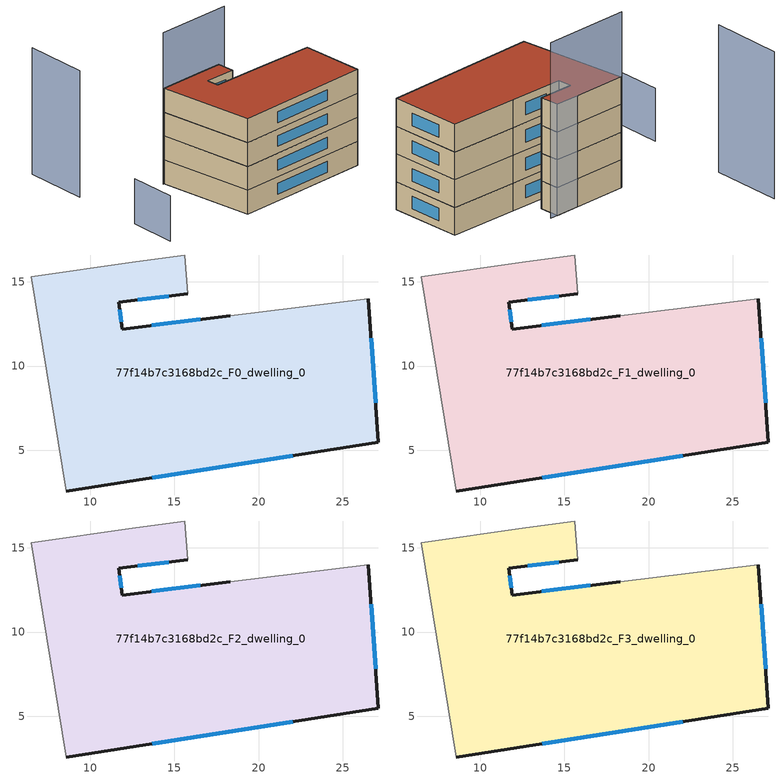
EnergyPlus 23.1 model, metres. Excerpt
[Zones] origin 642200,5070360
77f14b7c3168bd2c_F0_dwelling_0
 floor ground (EU_floor_Construction): 27.11,5.48 26.52,13.99 18.31,12.99 11.91,12.19 11.71,13.79 15.81,14.29 15.61,16.59 12.71,16.19 6.5,15.29 8.6,2.58 z0
 wall outside (EU_wall_Construction): 26.52,13.99 27.11,5.48 8.6,2.58 / 15.81,14.29 11.71,13.79 11.91,12.19 18.31,12.99 z0:3
 wall adiabatic (EU_wall_Construction): 18.31,12.99 26.52,13.99 / 8.6,2.58 6.5,15.29 12.71,16.19 15.61,16.59 15.81,14.29 z0:3
 window (EU_Window_Construction): 11.76,13.35 11.85,12.63 / 13.67,12.41 16.55,12.77 / 26.68,11.65 26.95,7.82 / 22.02,4.68 13.69,3.38 / 14.68,14.15 12.84,13.93 z0.83:2.17
77f14b7c3168bd2c_F1_dwelling_0
 floor to 77f14b7c3168bd2c_F0_dwelling_0 (EU_floor_Construction): 27.11,5.48 26.52,13.99 18.31,12.99 11.9,12.19 11.71,13.79 15.81,14.29 15.61,16.59 12.71,16.19 6.5,15.29 8.6,2.58 z3
 wall outside (EU_wall_Construction): 26.52,13.99 27.11,5.48 8.6,2.58 / 15.81,14.29 11.71,13.79 11.91,12.19 18.31,12.99 z3:6
 wall adiabatic (EU_wall_Construction): 18.31,12.99 26.52,13.99 / 8.6,2.58 6.5,15.29 12.71,16.19 15.61,16.59 15.81,14.29 z3:6
 window (EU_Window_Construction): 11.76,13.35 11.85,12.63 / 13.67,12.41 16.55,12.77 / 26.68,11.65 26.95,7.82 / 22.02,4.68 13.69,3.38 / 14.68,14.15 12.84,13.93 z3.83:5.17
77f14b7c3168bd2c_F2_dwelling_0
 floor to 77f14b7c3168bd2c_F1_dwelling_0 (EU_floor_Construction): 27.11,5.48 26.52,13.99 18.31,12.99 11.9,12.19 11.71,13.79 15.81,14.29 15.61,16.59 12.71,16.19 6.5,15.29 8.6,2.58 z6
 wall outside (EU_wall_Construction): 26.52,13.99 27.11,5.48 8.6,2.58 / 15.81,14.29 11.71,13.79 11.91,12.19 18.31,12.99 z6:9
 wall adiabatic (EU_wall_Construction): 18.31,12.99 26.52,13.99 / 8.6,2.58 6.5,15.29 12.71,16.19 15.61,16.59 15.81,14.29 z6:9
 window (EU_Window_Construction): 11.76,13.35 11.85,12.63 / 13.67,12.41 16.55,12.77 / 26.68,11.65 26.95,7.82 / 22.02,4.68 13.69,3.38 / 14.68,14.15 12.84,13.93 z6.83:8.17
77f14b7c3168bd2c_F3_dwelling_0
 floor to 77f14b7c3168bd2c_F2_dwelling_0 (EU_floor_Construction): 27.11,5.48 26.52,13.99 18.31,12.99 11.9,12.19 11.71,13.79 15.81,14.29 15.61,16.59 12.71,16.19 6.5,15.29 8.6,2.58 z9
 wall outside (EU_wall_Construction): 26.52,13.99 27.11,5.48 8.6,2.58 / 15.81,14.29 11.71,13.79 11.91,12.19 18.31,12.99 z9:12
 wall adiabatic (EU_wall_Construction): 18.31,12.99 26.52,13.99 / 8.6,2.58 6.5,15.29 12.71,16.19 15.61,16.59 15.81,14.29 z9:12
 window (EU_Window_Construction): 11.76,13.35 11.85,12.63 / 13.67,12.41 16.55,12.77 / 26.68,11.65 26.95,7.82 / 22.02,4.68 13.69,3.38 / 14.68,14.15 12.84,13.93 z9.83:11.17
 roof outside (EU_roof_Construction): 26.52,13.99 27.11,5.48 8.6,2.58 6.5,15.29 12.71,16.19 15.61,16.59 15.81,14.29 11.71,13.79 11.91,12.19 18.31,12.99 z12
shading: -3.21,8.59 -3,2.29 z0:5.7; 16.55,16.75 6.42,15.28 z0:19; -3.6,26.8 -3.39,18.39 z0:15.9
[Building]
EU S2 Campaign: North Axis=0; Terrain=City; Solar Distribution=FullExterior
[Site:Location]
Lyon-Bron: Latitude=45.75; Longitude=5; Time Zone=1; Elevation=198
[SizingPeriod:WeatherFileDays]
AnnualSizingPeriod: Begin Month=1; Begin Day of Month=1; End Month=12; End Day of Month=31; Day of Week for Start Day=Monday; Use Weather File Daylight Saving Period=No; Use Weather File Rain and Snow Indicators=No
[MATERIAL]
EU_InternalMass_Material: Roughness=MediumRough; Thickness=0.1; Conductivity=1; Density=1800; Specific Heat=900; Thermal Absorptance=0.9; Solar Absorptance=0.7; Visible Absorptance=0.7
[MATERIAL:NOMASS] Roughness=MediumRough; Thermal Absorptance=0.9; Solar Absorptance=0.7; Visible Absorptance=0.7
Name | Thermal Resistance
EU_wall_NoMass | 0.87146
EU_roof_NoMass | 0.842276
EU_floor_NoMass | 0.496999
[WINDOWMATERIAL:SIMPLEGLAZINGSYSTEM]
EU_Window_SimpleGlazing: UFactor=2.2525; Solar Heat Gain Coefficient=0.76; Visible Transmittance=0.76
[CONSTRUCTION]
EU_wall_Construction: EU_wall_NoMass
EU_roof_Construction: EU_roof_NoMass
EU_floor_Construction: EU_floor_NoMass
EU_InternalMass_Construction: EU_InternalMass_Material
EU_Window_Construction: EU_Window_SimpleGlazing
[ZONE] Type=1; Multiplier=1; Ceiling Height=autocalculate; Floor Area=autocalculate; Part of Total Floor Area=Yes
Name | Volume
77f14b7c3168bd2c_F0_dwelling_0 | 591.156
77f14b7c3168bd2c_F1_dwelling_0; 77f14b7c3168bd2c_F2_dwelling_0 | 591.157
77f14b7c3168bd2c_F3_dwelling_0 | 1773.47
[INTERNALMASS] Construction=EU_InternalMass_Construction; Surface Area=197.052
Name | Zone or ZoneList
77f14b7c3168bd2c_F0_dwelling_0_EU_InternalMass | 77f14b7c3168bd2c_F0_dwelling_0
77f14b7c3168bd2c_F1_dwelling_0_EU_InternalMass | 77f14b7c3168bd2c_F1_dwelling_0
77f14b7c3168bd2c_F2_dwelling_0_EU_InternalMass | 77f14b7c3168bd2c_F2_dwelling_0
77f14b7c3168bd2c_F3_dwelling_0_EU_InternalMass | 77f14b7c3168bd2c_F3_dwelling_0
[OTHEREQUIPMENT] Fuel Type=Electricity; Design Level Calculation Method=Watts/Area; Power per Zone Floor Area=1; Fraction Latent=0; Fraction Radiant=0; Fraction Lost=0; Carbon Dioxide Generation Rate=0; EndUse Subcategory=EU_Step8_InternalGains
Name | Zone or ZoneList or Space or SpaceList | Schedule
EU_Step8_InternalGain_77f14b7c3168bd2c_F0_dwelling_0_f000 | 77f14b7c3168bd2c_F0_dwelling_0 | EU_Step8_GainSchedule_77f14b7c3168bd2c_F0_dwelling_0_f000
EU_Step8_InternalGain_77f14b7c3168bd2c_F1_dwelling_0_f000 | 77f14b7c3168bd2c_F1_dwelling_0 | EU_Step8_GainSchedule_77f14b7c3168bd2c_F1_dwelling_0_f000
EU_Step8_InternalGain_77f14b7c3168bd2c_F2_dwelling_0_f000 | 77f14b7c3168bd2c_F2_dwelling_0 | EU_Step8_GainSchedule_77f14b7c3168bd2c_F2_dwelling_0_f000
EU_Step8_InternalGain_77f14b7c3168bd2c_F3_dwelling_0_f000 | 77f14b7c3168bd2c_F3_dwelling_0 | EU_Step8_GainSchedule_77f14b7c3168bd2c_F3_dwelling_0_f000
[ZONEVENTILATION:DESIGNFLOWRATE] Schedule=EU_AlwaysOn; Design Flow Rate Calculation Method=AirChanges/Hour; Air Changes per Hour=0.425; Ventilation Type=Natural; Fan Pressure Rise=0; Fan Total Efficiency=1; Constant Term Coefficient=1; Temperature Term Coefficient=0; Velocity Term Coefficient=0; Velocity Squared Term Coefficient=0; Minimum Indoor Temperature=-100; Maximum Indoor Temperature=100; Delta Temperature=-100; Minimum Outdoor Temperature=-100; Maximum Outdoor Temperature=100; Maximum Wind Speed=40
Name | Zone or ZoneList or Space or SpaceList
EU_ConstantAir_77f14b7c3168bd2c_F0_dwelling_0 | 77f14b7c3168bd2c_F0_dwelling_0
EU_ConstantAir_77f14b7c3168bd2c_F1_dwelling_0 | 77f14b7c3168bd2c_F1_dwelling_0
EU_ConstantAir_77f14b7c3168bd2c_F2_dwelling_0 | 77f14b7c3168bd2c_F2_dwelling_0
EU_ConstantAir_77f14b7c3168bd2c_F3_dwelling_0 | 77f14b7c3168bd2c_F3_dwelling_0
[HVACTEMPLATE:THERMOSTAT] Constant Heating Setpoint=20; Constant Cooling Setpoint=50
EU_HeatOnly_77f14b7c3168bd2c_F0_dwelling_0; EU_HeatOnly_77f14b7c3168bd2c_F1_dwelling_0; EU_HeatOnly_77f14b7c3168bd2c_F2_dwelling_0; EU_HeatOnly_77f14b7c3168bd2c_F3_dwelling_0
[HVACTEMPLATE:ZONE:IDEALLOADSAIRSYSTEM] System Availability Schedule=EU_AlwaysOn; Maximum Heating Supply Air Temperature=50; Minimum Cooling Supply Air Temperature=13; Maximum Heating Supply Air Humidity Ratio=0.0156; Minimum Cooling Supply Air Humidity Ratio=0.0077; Heating Limit=NoLimit; Cooling Limit=NoLimit; Heating Availability Schedule=EU_AlwaysOn; Cooling Availability Schedule=EU_CoolingOff; Dehumidification Control Type=ConstantSensibleHeatRatio; Cooling Sensible Heat Ratio=0.7; Dehumidification Setpoint=60; Humidification Control Type=None; Humidification Setpoint=30; Outdoor Air Method=None; Outdoor Air Flow Rate per Person=0.00944; Outdoor Air Flow Rate per Zone Floor Area=0; Outdoor Air Flow Rate per Zone=0; Demand Controlled Ventilation Type=None; Outdoor Air Economizer Type=NoEconomizer; Heat Recovery Type=None; Sensible Heat Recovery Effectiveness=0.7; Latent Heat Recovery Effectiveness=0.65
Name | Template Thermostat
77f14b7c3168bd2c_F0_dwelling_0 | EU_HeatOnly_77f14b7c3168bd2c_F0_dwelling_0
77f14b7c3168bd2c_F1_dwelling_0 | EU_HeatOnly_77f14b7c3168bd2c_F1_dwelling_0
77f14b7c3168bd2c_F2_dwelling_0 | EU_HeatOnly_77f14b7c3168bd2c_F2_dwelling_0
77f14b7c3168bd2c_F3_dwelling_0 | EU_HeatOnly_77f14b7c3168bd2c_F3_dwelling_0
[SIZING:ZONE] Zone Cooling Design Supply Air Temperature Input Method=SupplyAirTemperature; Zone Cooling Design Supply Air Temperature=13; Zone Heating Design Supply Air Temperature Input Method=SupplyAirTemperature; Zone Heating Design Supply Air Temperature=50; Zone Cooling Design Supply Air Humidity Ratio=0.008; Zone Heating Design Supply Air Humidity Ratio=0.008; Cooling Design Air Flow Method=DesignDay; Cooling Design Air Flow Rate=0; Cooling Minimum Air Flow per Zone Floor Area=0.000762; Cooling Minimum Air Flow=0; Cooling Minimum Air Flow Fraction=0.2; Heating Design Air Flow Method=DesignDay; Heating Design Air Flow Rate=0; Heating Maximum Air Flow per Zone Floor Area=0.002032; Heating Maximum Air Flow=0.141576; Heating Maximum Air Flow Fraction=0.3; Account for Dedicated Outdoor Air System=No; Dedicated Outdoor Air System Control Strategy=NeutralSupplyAir; Dedicated Outdoor Air Low Setpoint Temperature for Design=autosize; Dedicated Outdoor Air High Setpoint Temperature for Design=autosize; Zone Load Sizing Method=Sensible Load Only No Latent Load; Zone Latent Cooling Design Supply Air Humidity Ratio Input Method=HumidityRatioDifference; Zone Cooling Design Supply Air Humidity Ratio Difference=0.005; Zone Latent Heating Design Supply Air Humidity Ratio Input Method=HumidityRatioDifference; Zone Humidification Design Supply Air Humidity Ratio Difference=0.005
77f14b7c3168bd2c_F0_dwelling_0; 77f14b7c3168bd2c_F1_dwelling_0; 77f14b7c3168bd2c_F2_dwelling_0; 77f14b7c3168bd2c_F3_dwelling_0
[SCHEDULE:CONSTANT]
Name | Hourly Value
EU_AlwaysOn | 1
EU_CoolingOff | 0
[SCHEDULE:FILE] Column Number=1; Rows to Skip at Top=0; Number of Hours of Data=8760; Column Separator=Comma; Interpolate to Timestep=No; Minutes per Item=60; Adjust Schedule for Daylight Savings=Yes
Name | File
EU_Step8_GainSchedule_77f14b7c3168bd2c_F0_dwelling_0_f000 | ../../schedules/77f14b7c3168bd2c/77f14b7c3168bd2c_F0_dwelling_0_f000_gain.csv
EU_Step8_GainSchedule_77f14b7c3168bd2c_F1_dwelling_0_f000 | ../../schedules/77f14b7c3168bd2c/77f14b7c3168bd2c_F1_dwelling_0_f000_gain.csv
EU_Step8_GainSchedule_77f14b7c3168bd2c_F2_dwelling_0_f000 | ../../schedules/77f14b7c3168bd2c/77f14b7c3168bd2c_F2_dwelling_0_f000_gain.csv
EU_Step8_GainSchedule_77f14b7c3168bd2c_F3_dwelling_0_f000 | ../../schedules/77f14b7c3168bd2c/77f14b7c3168bd2c_F3_dwelling_0_f000_gain.csv
